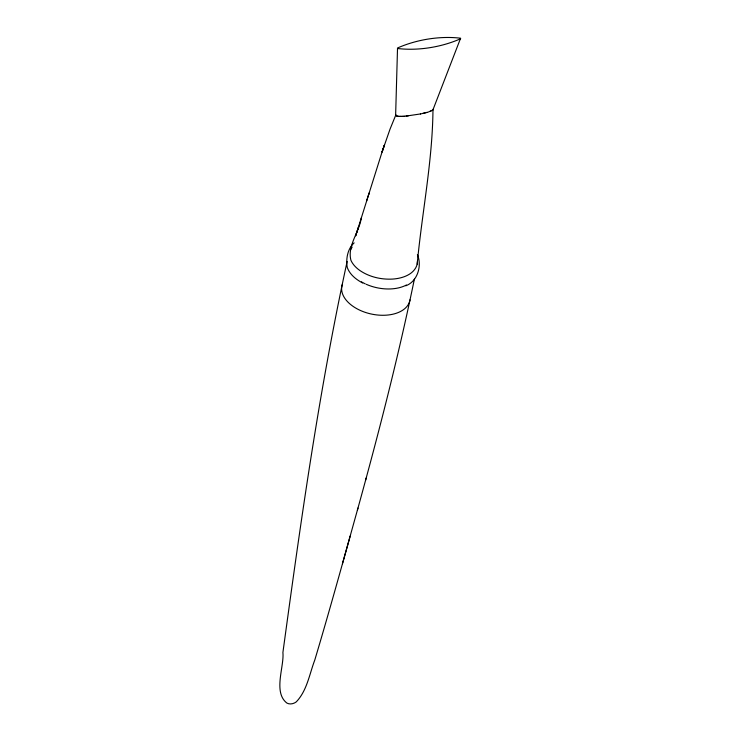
<?xml version="1.0" encoding="UTF-8"?>
<svg xmlns="http://www.w3.org/2000/svg" width="741" height="741" viewBox="0 0 741 741"><rect width="100%" height="100%" fill="white"/><g stroke="black" fill="none" stroke-linecap="round" stroke-linejoin="round"><path stroke-width="1.11" d="M395.62 115.513L397.528 47.989C416.609 39.551 439.913 35.753 460.606 38.208L432.985 109.742M361.284 217.993C359.246 232.174 347.149 245.734 350.91 260.248A31.752 19.359 11.9 0 0 359.793 270.456C369.324 276.967 381.133 279.7 392.582 279.079A36.42 22.211 11.9 0 0 407.707 275.18C412.904 272.54 417.516 267.547 417.452 261.406M417.192 264.102C422.009 212.519 432.54 161.288 432.976 109.353M347.131 261.49C319.028 390.637 300.726 521.636 282.905 652.515C284.34 666.631 272.883 692.381 286.952 703.107C289.861 704.7 293.723 703.839 296.243 701.903C307.061 690.658 309.432 674.106 314.786 660.027C329.884 609.565 343.824 558.77 357.977 508.039M357.403 510.123C378.568 433.661 398.362 356.791 414.395 279.079M342.462 563.716L350.215 536.012M365.572 480.251L366.184 478.028M358.514 226.82L355.671 235.888L382.263 151.359L384.347 145.217L382.041 152.09L390.035 129.138L395.916 114.735M366.563 201.098L369.101 193.049L368.666 194.42M350.789 249.458L352.179 247.022M432.068 110.557L432.994 109.696M460.643 38.736C441.562 47.165 418.267 50.962 397.565 48.508M354.133 242.872C347.501 248.791 345.76 259.137 347.279 267.529C349.863 274.642 356.171 279.579 362.664 282.988M432.688 110.085L428.465 112.002L420.453 113.994M405.781 285.794C417.674 281.432 422.166 265.547 417.405 254.626M429.956 111.456L431.16 110.965M426.76 112.465L422.722 113.466M420.471 113.947L406.151 116.068M408.43 115.8L404.021 116.226M402.067 116.318L404.03 116.18M400.316 116.346L402.076 116.272M398.815 116.309L400.335 116.3M398.825 116.254L396.611 116.031L395.611 115.124M396.63 115.976L397.584 116.152M409.977 299.892A34.734 21.23 12 0 1 370.231 313.786A34.734 21.23 12 0 1 342.527 284.016M406.42 284.998A34.734 21.23 12 0 1 366.239 284.294M365.248 283.84A34.734 21.23 12 0 1 361.441 281.849"/></g></svg>
